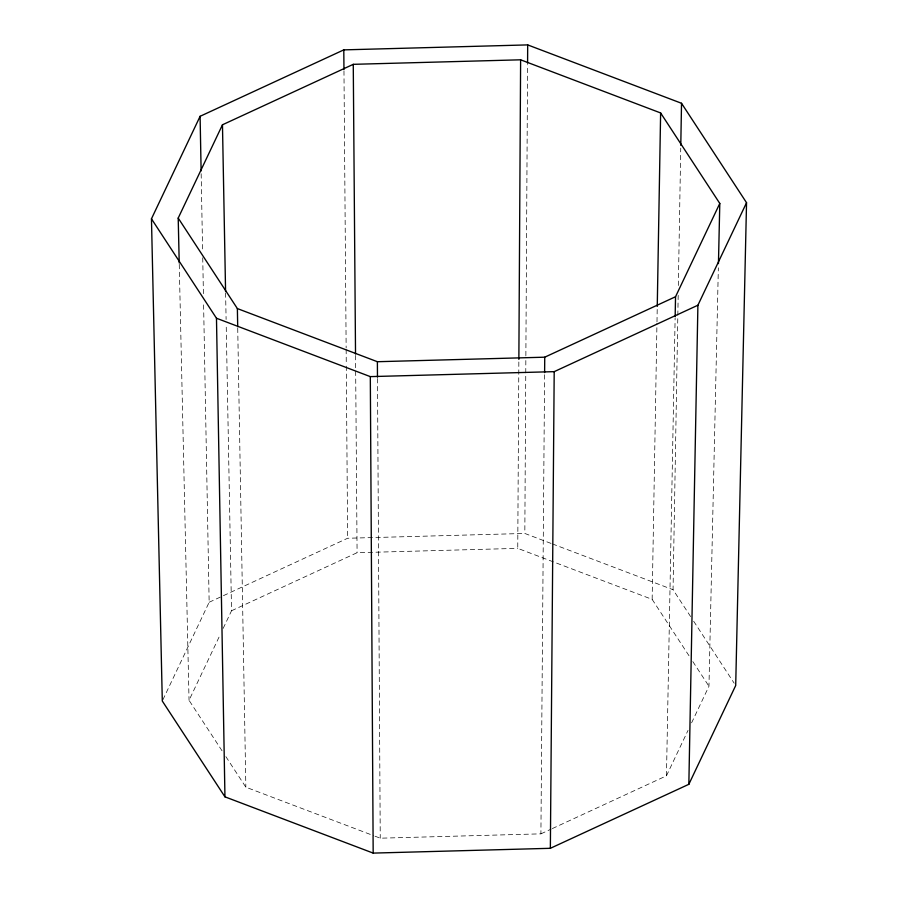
<?xml version="1.0" encoding="UTF-8"?>
<svg xmlns="http://www.w3.org/2000/svg" width="898" height="898" viewBox="0 0 898 898"><rect width="100%" height="100%" fill="white"/><g stroke="black" fill="none" stroke-linecap="round" stroke-linejoin="round"><path stroke-width="0.67" stroke-dasharray="4.49 3.37" d="M689.002 655.731L652.15 599.37L517.753 548.364L518.853 360.783M551.058 543.413L524.825 533.457L525.858 357.078M525.869 355.675L527.575 64.499M375.027 836.206L380.247 838.193L540.91 833.849L544.603 374.006M652.15 599.37L656.954 323.213M656.988 321.81L657.224 307.801M690.629 616.589L673.051 589.717L678.181 295.33M678.349 285.519L680.74 148.136M552.326 828.573L666.462 775.805L675.128 317.746M691.606 722.834L708.96 686.252L718.344 267.817M162.897 699.766L209.155 602.255L203.565 302.559M222.053 750.795L189.04 700.305L220.167 634.718M223.153 628.409L231.538 610.752L226.206 325.054M666.462 775.805L688.014 730.4M209.155 602.255L347.638 538.25L524.825 533.457M231.538 610.752L357.09 552.708L517.753 548.364M540.91 833.849L551.058 829.157M552.371 543.907L673.051 589.717M225.892 756.655L245.85 787.187L373.725 835.712M693.683 621.259L734.171 683.187M692.841 661.601L708.96 686.252M179.252 264.338L189.04 700.305M225.6 292.849L226.105 319.452M201.163 173.718L202.6 250.744M202.735 257.748L203.442 295.554M237.723 328.174L245.85 787.187M355.541 355.406L357.09 552.708M343.968 70.863L346.145 347.941M346.157 349.333L346.269 364.734M346.28 366.126L347.638 538.25M377.486 378.529L380.247 838.193"/><path stroke-width="1.35" d="M518.864 359.38L520.615 59.807L353.262 64.33L222.468 124.788L178.208 218.079L179.218 262.946M527.586 63.096L527.687 44.9L343.799 49.873L200.097 116.302L151.459 218.809L162.302 701.035L224.949 796.84L373.175 853.1L550.362 848.307L688.845 784.302L735.698 685.522L746.541 202.712L681.526 103.281L527.687 44.9M544.615 372.603L544.738 357.191L675.532 296.733L719.792 203.442L660.625 112.946L520.615 59.807M550.362 848.307L554.201 371.649L697.903 305.219L746.541 202.712M657.257 306.398L660.625 112.946M680.785 145.33L681.526 103.281M675.161 316.343L675.532 296.733M688.845 784.302L697.903 305.219M718.445 263.619L719.792 203.442M178.208 218.079L237.375 308.575L377.385 361.714L544.738 357.191M151.459 218.809L216.474 318.24L370.313 376.621L554.201 371.649M222.468 124.788L225.578 291.446M200.097 116.302L201.118 170.912M237.375 308.575L237.701 326.771M216.474 318.24L224.949 796.84M353.262 64.33L355.529 354.003M343.799 49.873L343.956 69.46M377.385 361.714L377.474 377.126M370.313 376.621L373.175 853.1"/></g></svg>
